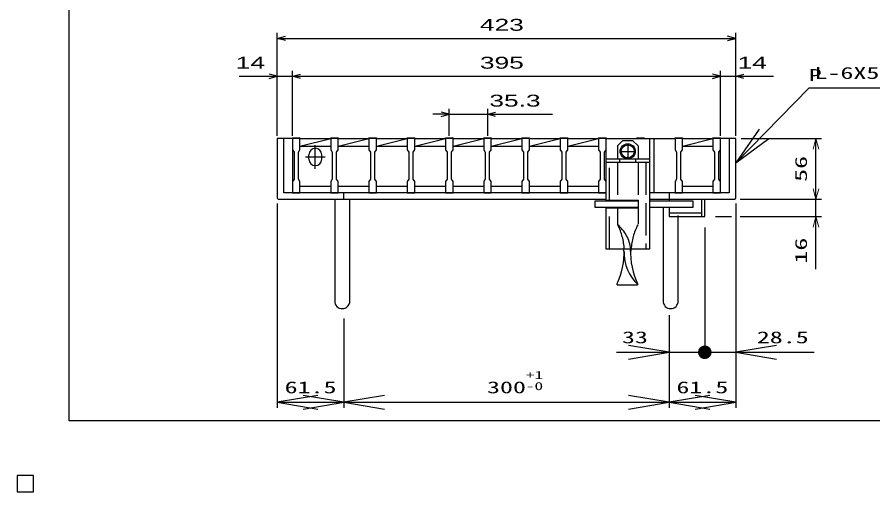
# Model space of a CAD drawing. Units: millimetres at full size, sheet at 1:5; some dimension numbers follow another scale. Extents: x -910 to 868, y -641 to 524.
# Drawn here: x -910 to -120, y -641 to -203 of the extents above; entities that cross this region are included whole.
import ezdxf
from ezdxf.enums import TextEntityAlignment as Align

# ---------------------------------------------------------------- set-up
doc = ezdxf.new("R2010")
doc.units = ezdxf.units.MM
doc.header["$LTSCALE"] = 5
doc.linetypes.add('CHAIN', pattern=[18.5, 12, -1.5, 3.5, -1.5])
doc.linetypes.add('DASHED', pattern=[7.5, 6, -1.5])
for name, color, linetype, lineweight in [('0_2', 150, 'Continuous', 25), ('16', 3, 'Continuous', 25), ('17', 2, 'Continuous', 25), ('19', 6, 'Continuous', 25), ('22', 4, 'Continuous', 25), ('29', 6, 'Continuous', 25)]:
    doc.layers.add(name, color=color, linetype=linetype, lineweight=lineweight)
doc.styles.add('ベクトル', font='')
doc.styles.add('ＭＳ ゴシック', font='')
doc.styles.get('ベクトル').set_extended_font_data('ベクトル')
doc.styles.get('ＭＳ ゴシック').set_extended_font_data('MS Gothic')

# ---------------------------------------------------------------- blocks, each defined once
blk = doc.blocks.new('open_arrow')
at = {"color": 0, "linetype": 'Continuous', "lineweight": -2}
blk.add_lwpolyline([(7.5, 1.25), (0, 0), (7.5, -1.25)], dxfattribs=at)
blk = doc.blocks.new('filled_dot')
at = {"color": 0, "linetype": 'Continuous', "lineweight": -2, "const_width": 1.25}
blk.add_lwpolyline([(-0.625, 0, 1), (0.625, 0, 1)], format="xyb", close=True, dxfattribs=at)

msp = doc.modelspace()

# ---------------------------------------------------------------- linework, layer by layer
at = {"layer": '0_2'}
for p, q in [((-862, -575.75), (-862, 524.25)), ((868, -575.75), (-862, -575.75))]:
    msp.add_line(p, q, dxfattribs=at)
at = {"layer": '16'}
for p, q in [((-656, -315.084), (-656, -314.384)), ((-656, -314.384), (-649, -314.384)), ((-656, -315.084), (-656, -325.584)), ((-649, -315.084), (-656, -315.084)), ((-656, -315.084), (-656, -359.084)), ((-649, -314.384), (-649, -315.084)), ((-649, -325.584), (-649, -315.084)), ((-649, -315.084), (-620.7, -315.084)), ((-649, -322.084), (-620.7, -315.084)), ((-620.7, -315.084), (-620.7, -314.384)), ((-620.7, -314.384), (-613.7, -314.384)), ((-620.7, -315.084), (-620.7, -325.584)), ((-613.7, -315.084), (-620.7, -315.084)), ((-613.7, -314.384), (-613.7, -315.084)), ((-613.7, -325.584), (-613.7, -315.084)), ((-613.7, -315.084), (-585.4, -315.084)), ((-613.7, -322.084), (-585.4, -315.084)), ((-585.4, -315.084), (-585.4, -314.384)), ((-585.4, -314.384), (-578.4, -314.384)), ((-585.4, -315.084), (-585.4, -325.584)), ((-578.4, -315.084), (-585.4, -315.084)), ((-578.4, -314.384), (-578.4, -315.084)), ((-578.4, -325.584), (-578.4, -315.084)), ((-578.4, -315.084), (-550.1, -315.084)), ((-578.4, -322.084), (-550.1, -315.084)), ((-550.1, -315.084), (-550.1, -314.384)), ((-550.1, -314.384), (-543.1, -314.384)), ((-550.1, -315.084), (-550.1, -325.584)), ((-543.1, -315.084), (-550.1, -315.084)), ((-543.1, -314.384), (-543.1, -315.084)), ((-543.1, -325.584), (-543.1, -315.084)), ((-543.1, -315.084), (-514.8, -315.084)), ((-543.1, -322.084), (-514.8, -315.084)), ((-514.8, -315.084), (-514.8, -314.384)), ((-514.8, -314.384), (-507.8, -314.384)), ((-514.8, -315.084), (-514.8, -325.584)), ((-507.8, -315.084), (-514.8, -315.084)), ((-507.8, -314.384), (-507.8, -315.084)), ((-507.8, -325.584), (-507.8, -315.084)), ((-507.8, -315.084), (-479.5, -315.084)), ((-507.8, -322.084), (-479.5, -315.084)), ((-479.5, -315.084), (-479.5, -314.384)), ((-479.5, -314.384), (-472.5, -314.384)), ((-479.5, -315.084), (-479.5, -325.584)), ((-472.5, -315.084), (-479.5, -315.084)), ((-472.5, -314.384), (-472.5, -315.084)), ((-472.5, -325.584), (-472.5, -315.084)), ((-472.5, -315.084), (-444.2, -315.084)), ((-472.5, -322.084), (-444.2, -315.084)), ((-444.2, -315.084), (-444.2, -314.384)), ((-444.2, -314.384), (-437.2, -314.384)), ((-444.2, -315.084), (-444.2, -325.584)), ((-437.2, -315.084), (-444.2, -315.084)), ((-437.2, -314.384), (-437.2, -315.084)), ((-437.2, -325.584), (-437.2, -315.084)), ((-437.2, -315.084), (-408.9, -315.084)), ((-437.2, -322.084), (-408.9, -315.084)), ((-408.9, -315.084), (-408.9, -314.384)), ((-408.9, -314.384), (-401.9, -314.384)), ((-408.9, -315.084), (-408.9, -325.584)), ((-401.9, -315.084), (-408.9, -315.084)), ((-401.9, -314.384), (-401.9, -315.084)), ((-401.9, -325.584), (-401.9, -315.084)), ((-401.9, -315.084), (-373.6, -315.084)), ((-401.9, -322.084), (-373.6, -315.084)), ((-373.6, -315.084), (-373.6, -314.384)), ((-373.6, -314.384), (-366.6, -314.384)), ((-373.6, -315.084), (-373.6, -325.584)), ((-366.6, -315.084), (-373.6, -315.084)), ((-366.6, -314.384), (-366.6, -315.084)), ((-366.6, -325.584), (-366.6, -315.084)), ((-366.6, -315.084), (-338.3, -315.084)), ((-338.3, -315.084), (-338.3, -314.384)), ((-338.3, -314.384), (-331.3, -314.384)), ((-331.3, -315.084), (-338.3, -315.084)), ((-331.3, -314.384), (-331.3, -315.084)), ((-331.3, -315.084), (-303, -315.084)), ((-303, -315.084), (-303, -314.384)), ((-303, -314.384), (-296, -314.384)), ((-303, -315.084), (-303, -325.584)), ((-296, -315.084), (-303, -315.084)), ((-296, -314.384), (-296, -315.084)), ((-296, -325.584), (-296, -315.084)), ((-296, -315.084), (-268, -315.084)), ((-296, -322.084), (-268, -315.158)), ((-268, -315.084), (-268, -314.384)), ((-268, -314.384), (-261, -314.384)), ((-268, -315.084), (-268, -325.584)), ((-261, -315.084), (-268, -315.084)), ((-261, -314.384), (-261, -315.084)), ((-261, -325.584), (-261, -315.084)), ((-261, -359.084), (-261, -315.084)), ((-649, -322.084), (-620.7, -322.084)), ((-634.85, -343.084), (-634.85, -321.084)), ((-613.7, -322.084), (-585.4, -322.084)), ((-578.4, -322.084), (-550.1, -322.084)), ((-543.1, -322.084), (-514.8, -322.084)), ((-507.8, -322.084), (-479.5, -322.084)), ((-472.5, -322.084), (-444.2, -322.084)), ((-437.2, -322.084), (-408.9, -322.084)), ((-401.9, -322.084), (-373.6, -322.084)), ((-296, -322.084), (-268, -322.084)), ((-656, -325.584), (-654.5, -327.584)), ((-654.5, -327.584), (-654.5, -352.584)), ((-650.5, -327.584), (-649, -325.584)), ((-650.5, -352.584), (-650.5, -327.584)), ((-640.85, -334.084), (-640.85, -330.084)), ((-628.85, -334.084), (-628.85, -330.084)), ((-620.7, -325.584), (-619.2, -327.584)), ((-619.2, -327.584), (-619.2, -352.584)), ((-615.2, -327.584), (-613.7, -325.584)), ((-615.2, -352.584), (-615.2, -327.584)), ((-585.4, -325.584), (-583.9, -327.584)), ((-583.9, -327.584), (-583.9, -352.584)), ((-579.9, -327.584), (-578.4, -325.584)), ((-579.9, -352.584), (-579.9, -327.584)), ((-550.1, -325.584), (-548.6, -327.584)), ((-548.6, -327.584), (-548.6, -352.584)), ((-544.6, -327.584), (-543.1, -325.584)), ((-544.6, -352.584), (-544.6, -327.584)), ((-514.8, -325.584), (-513.3, -327.584)), ((-513.3, -327.584), (-513.3, -352.584)), ((-509.3, -327.584), (-507.8, -325.584)), ((-509.3, -352.584), (-509.3, -327.584)), ((-479.5, -325.584), (-478, -327.584)), ((-478, -327.584), (-478, -352.584)), ((-474, -327.584), (-472.5, -325.584)), ((-474, -352.584), (-474, -327.584)), ((-444.2, -325.584), (-442.7, -327.584)), ((-442.7, -327.584), (-442.7, -352.584)), ((-438.7, -327.584), (-437.2, -325.584)), ((-438.7, -352.584), (-438.7, -327.584)), ((-408.9, -325.584), (-407.4, -327.584)), ((-407.4, -327.584), (-407.4, -352.584)), ((-403.4, -327.584), (-401.9, -325.584)), ((-403.4, -352.584), (-403.4, -327.584)), ((-373.6, -325.584), (-372.1, -327.584)), ((-372.1, -327.584), (-372.1, -352.584)), ((-368.1, -327.584), (-366.6, -325.584)), ((-368.1, -352.584), (-368.1, -327.584)), ((-303, -325.584), (-301.5, -327.584)), ((-301.5, -327.584), (-301.5, -352.584)), ((-297.5, -327.584), (-296, -325.584)), ((-297.5, -352.584), (-297.5, -327.584)), ((-268, -325.584), (-266.5, -327.584)), ((-266.5, -327.584), (-266.5, -352.584)), ((-262.5, -327.584), (-261, -325.584)), ((-262.5, -352.584), (-262.5, -327.584)), ((-643.85, -332.084), (-625.85, -332.084)), ((-654.5, -352.584), (-656, -354.584)), ((-656, -354.584), (-656, -365.084)), ((-649, -354.584), (-650.5, -352.584)), ((-649, -365.084), (-649, -354.584)), ((-619.2, -352.584), (-620.7, -354.584)), ((-620.7, -354.584), (-620.7, -365.084)), ((-613.7, -354.584), (-615.2, -352.584)), ((-613.7, -365.084), (-613.7, -354.584)), ((-583.9, -352.584), (-585.4, -354.584)), ((-585.4, -354.584), (-585.4, -365.084)), ((-578.4, -354.584), (-579.9, -352.584)), ((-578.4, -365.084), (-578.4, -354.584)), ((-548.6, -352.584), (-550.1, -354.584)), ((-550.1, -354.584), (-550.1, -365.084)), ((-543.1, -354.584), (-544.6, -352.584)), ((-543.1, -365.084), (-543.1, -354.584)), ((-513.3, -352.584), (-514.8, -354.584)), ((-514.8, -354.584), (-514.8, -365.084)), ((-507.8, -354.584), (-509.3, -352.584)), ((-507.8, -365.084), (-507.8, -354.584)), ((-478, -352.584), (-479.5, -354.584)), ((-479.5, -354.584), (-479.5, -365.084)), ((-472.5, -354.584), (-474, -352.584)), ((-472.5, -365.084), (-472.5, -354.584)), ((-442.7, -352.584), (-444.2, -354.584)), ((-444.2, -354.584), (-444.2, -365.084)), ((-437.2, -354.584), (-438.7, -352.584)), ((-437.2, -365.084), (-437.2, -354.584)), ((-407.4, -352.584), (-408.9, -354.584)), ((-408.9, -354.584), (-408.9, -365.084)), ((-401.9, -354.584), (-403.4, -352.584)), ((-401.9, -365.084), (-401.9, -354.584)), ((-372.1, -352.584), (-373.6, -354.584)), ((-373.6, -354.584), (-373.6, -365.084)), ((-366.6, -354.584), (-368.1, -352.584)), ((-366.6, -365.084), (-366.6, -354.584)), ((-301.5, -352.584), (-303, -354.584)), ((-303, -354.584), (-303, -365.084)), ((-296, -354.584), (-297.5, -352.584)), ((-296, -365.084), (-296, -354.584)), ((-266.5, -352.584), (-268, -354.584)), ((-268, -354.584), (-268, -365.084)), ((-261, -354.584), (-262.5, -352.584)), ((-261, -365.084), (-261, -354.584)), ((-649, -359.084), (-620.7, -359.084)), ((-613.7, -359.084), (-585.4, -359.084)), ((-578.4, -359.084), (-550.1, -359.084)), ((-543.1, -359.084), (-514.8, -359.084)), ((-507.8, -359.084), (-479.5, -359.084)), ((-472.5, -359.084), (-444.2, -359.084)), ((-437.2, -359.084), (-408.9, -359.084)), ((-401.9, -359.084), (-373.6, -359.084)), ((-296, -359.084), (-268, -359.084)), ((-656, -365.084), (-649, -365.084)), ((-620.7, -365.084), (-613.7, -365.084)), ((-585.4, -365.084), (-578.4, -365.084)), ((-550.1, -365.084), (-543.1, -365.084)), ((-514.8, -365.084), (-507.8, -365.084)), ((-479.5, -365.084), (-472.5, -365.084)), ((-444.2, -365.084), (-437.2, -365.084)), ((-408.9, -365.084), (-401.9, -365.084)), ((-373.6, -365.084), (-366.6, -365.084)), ((-303, -365.084), (-296, -365.084)), ((-268, -365.084), (-261, -365.084)), ((-895, -626.25), (-910, -626.25)), ((-910, -626.25), (-910, -641.25)), ((-895, -626.25), (-910, -626.25)), ((-910, -626.25), (-910, -641.25)), ((-895, -626.25), (-910, -626.25)), ((-910, -626.25), (-910, -641.25)), ((-895, -626.25), (-910, -626.25)), ((-910, -626.25), (-910, -641.25)), ((-895, -626.25), (-910, -626.25)), ((-910, -626.25), (-910, -641.25)), ((-895, -641.25), (-895, -626.25)), ((-895, -641.25), (-895, -626.25)), ((-895, -641.25), (-895, -626.25)), ((-895, -641.25), (-895, -626.25)), ((-895, -641.25), (-895, -626.25)), ((-910, -641.25), (-895, -641.25)), ((-910, -641.25), (-895, -641.25)), ((-910, -641.25), (-895, -641.25)), ((-910, -641.25), (-895, -641.25)), ((-910, -641.25), (-895, -641.25))]:
    msp.add_line(p, q, dxfattribs=at)
for centre, start, end in [((-634.85, -330.084), 0, 180), ((-634.85, -334.084), 180, 0)]:
    msp.add_arc(centre, 6, start, end, dxfattribs=at)
at = {"layer": '17', "color": 3}
for p, q in [((-366.6, -337.084), (-366.6, -315.084)), ((-366.6, -315.084), (-326.6, -315.084)), ((-326.6, -315.084), (-326.6, -337.084)), ((-322.1, -365.084), (-322.1, -315.084)), ((-366.6, -333.884), (-326.6, -333.884)), ((-326.6, -337.084), (-366.6, -337.084)), ((-366.6, -372.584), (-366.6, -337.084)), ((-354.1, -333.884), (-354.1, -337.084)), ((-339.1, -337.084), (-339.1, -333.884)), ((-326.6, -337.084), (-326.6, -417.084)), ((-366.6, -372.084), (-336.6, -372.084)), ((-366.6, -417.084), (-366.6, -378.584)), ((-363.4, -372.084), (-363.4, -372.584)), ((-363.4, -378.584), (-363.4, -379.084)), ((-336.6, -379.084), (-336.6, -372.084)), ((-366.6, -379.084), (-336.6, -379.084)), ((-326.6, -417.084), (-366.6, -417.084))]:
    msp.add_line(p, q, dxfattribs=at)
at = {"layer": '17'}
for p, q in [((-351.1, -316.884), (-356.1, -321.884)), ((-356.1, -321.884), (-356.1, -333.884)), ((-351.1, -316.884), (-342.1, -316.884)), ((-342.1, -316.884), (-337.1, -321.884)), ((-337.1, -321.884), (-337.1, -333.884)), ((-376.6, -378.584), (-376.6, -372.584)), ((-376.6, -372.584), (-336.6, -372.584)), ((-336.6, -378.584), (-376.6, -378.584)), ((-326.6, -372.584), (-286.6, -372.584)), ((-286.6, -378.584), (-326.6, -378.584)), ((-286.6, -372.584), (-286.6, -378.584)), ((-356.485, -449.972), (-337.485, -449.972))]:
    msp.add_line(p, q, dxfattribs=at)
at = {"layer": '17', "color": 33, "linetype": 'CHAIN'}
for p, q in [((-346.6, -320.284), (-346.6, -333.484)), ((-353.2, -326.884), (-340, -326.884))]:
    msp.add_line(p, q, dxfattribs=at)
at = {"layer": '17', "color": 3, "linetype": 'DASHED'}
for p, q in [((-363.4, -372.084), (-363.4, -337.084)), ((-329.8, -337.084), (-329.8, -417.084)), ((-363.4, -417.084), (-363.4, -379.084))]:
    msp.add_line(p, q, dxfattribs=at)
at = {"layer": '17', "linetype": 'DASHED'}
for p, q in [((-356.1, -337.084), (-356.1, -372.584)), ((-337.1, -337.084), (-337.1, -372.584)), ((-356.1, -378.584), (-356.1, -394.857)), ((-337.1, -378.584), (-337.1, -394.056))]:
    msp.add_line(p, q, dxfattribs=at)
at = {"layer": '17', "color": 7}
msp.add_circle((-346.6, -326.884), 7, dxfattribs=at)
at = {"layer": '17'}
msp.add_circle((-346.6, -326.884), 6, dxfattribs=at)
msp.add_arc((-380.485, -419.472), 36.5, 0, 4.03179, dxfattribs=at)
at = {"layer": '17', "linetype": 'DASHED'}
for centre, major_axis, ratio, start_param, end_param in [((-380.1, -420.884), (36.5, 0), 0.958904, 0.1087859, 0.8462508), ((-411.023, -420.884), (61.423, 0), 0.975579, 0.0603881, 0.4517695), ((-282.177, -420.884), (61.423, 0), 0.975579, 2.6898232, 3.0781354)]:
    msp.add_ellipse(centre, major_axis=major_axis, ratio=ratio, start_param=start_param, end_param=end_param, dxfattribs=at)
at = {"layer": '17'}
for centre, major_axis, ratio, start_param, end_param in [((-411.409, -420.972), (0, 62.923), 0.976161, 4.2364783, 4.7721472), ((-282.562, -420.972), (0, 62.923), 0.976161, 1.5090321, 2.046707), ((-313.485, -420.972), (0, 38), 0.960526, 1.5313431, 2.4304046)]:
    msp.add_ellipse(centre, major_axis=major_axis, ratio=ratio, start_param=start_param, end_param=end_param, dxfattribs=at)
at = {"layer": '19'}
for p, q in [((-656, -315.084), (-670, -315.084)), ((-670, -315.084), (-670, -370.084)), ((-664, -365.084), (-664, -315.084)), ((-247, -315.084), (-261, -315.084)), ((-253, -315.084), (-253, -365.084)), ((-247, -370.084), (-247, -315.084)), ((-670, -370.084), (-669, -371.084)), ((-669, -371.084), (-366.6, -371.084)), ((-366.6, -365.084), (-664, -365.084)), ((-617, -371.084), (-617, -465.084)), ((-608.5, -371.084), (-608.5, -365.084)), ((-603, -465.084), (-603, -371.084)), ((-253, -365.084), (-326.6, -365.084)), ((-326.6, -371.084), (-248, -371.084)), ((-308.5, -365.084), (-308.5, -371.084)), ((-308.5, -371.084), (-308.5, -372.584)), ((-278.5, -371.084), (-278.5, -387.084)), ((-275.5, -387.084), (-275.5, -371.084)), ((-248, -371.084), (-247, -370.084)), ((-314, -378.584), (-314, -465.084)), ((-308.5, -378.584), (-308.5, -387.084)), ((-300, -465.084), (-300, -386.084)), ((-308.5, -387.084), (-275.5, -387.084))]:
    msp.add_line(p, q, dxfattribs=at)
for centre in [(-610, -465.084), (-307, -465.084)]:
    msp.add_arc(centre, 7, 180, 0, dxfattribs=at)
at = {"layer": '22'}
for p, q in [((-670, -312.584), (-670, -217.584)), ((-670, -222.584), (-662.5, -220.584)), ((-247, -222.584), (-254.5, -220.584)), ((-247, -312.584), (-247, -217.584)), ((-662.5, -224.584), (-670, -222.584)), ((-670, -222.584), (-247, -222.584)), ((-254.5, -224.584), (-247, -222.584)), ((-670, -312.584), (-670, -252.584)), ((-656, -312.584), (-656, -252.584)), ((-261, -312.584), (-261, -252.584)), ((-247, -312.584), (-247, -252.584)), ((-705, -257.584), (-670, -257.584)), ((-670, -257.584), (-677.5, -255.584)), ((-677.5, -259.584), (-670, -257.584)), ((-670, -257.584), (-656, -257.584)), ((-656, -257.584), (-648.5, -255.584)), ((-648.5, -259.584), (-656, -257.584)), ((-656, -257.584), (-261, -257.584)), ((-261, -257.584), (-268.5, -255.584)), ((-268.5, -259.584), (-261, -257.584)), ((-261, -257.584), (-247, -257.584)), ((-247, -257.584), (-239.5, -255.584)), ((-239.5, -259.584), (-247, -257.584)), ((-247, -257.584), (-212, -257.584)), ((-511.3, -292.584), (-518.8, -290.584)), ((-511.3, -312.584), (-511.3, -287.584)), ((-476, -287.584), (-476, -312.584)), ((-476, -292.584), (-468.5, -290.584)), ((-511.3, -292.584), (-526.3, -292.584)), ((-518.8, -294.584), (-511.3, -292.584)), ((-511.3, -292.584), (-476, -292.584)), ((-468.5, -294.584), (-476, -292.584)), ((-476, -292.584), (-416, -292.584)), ((-242, -315.084), (-167.938, -315.084)), ((-172.938, -371.084), (-172.938, -315.084)), ((-243, -371.084), (-167.938, -371.084)), ((-172.938, -387.084), (-172.938, -371.084)), ((-670, -375.084), (-670, -563.545)), ((-247, -375.084), (-247, -517.375)), ((-247, -380.084), (-247, -563.545)), ((-265.5, -387.084), (-250.902, -387.084)), ((-242.801, -387.084), (-167.938, -387.084)), ((-172.938, -435.573), (-172.938, -387.084)), ((-275.5, -397.084), (-275.5, -517.375)), ((-275.5, -397.084), (-275.5, -517.375)), ((-608.5, -481.184), (-608.5, -563.545)), ((-608.5, -481.184), (-608.5, -563.545)), ((-308.5, -478.14), (-308.5, -563.545)), ((-308.5, -478.14), (-308.5, -563.545)), ((-308.5, -479.314), (-308.5, -517.375)), ((-356.989, -512.375), (-247, -512.375)), ((-308.5, -512.375), (-174.511, -512.375)), ((-670, -558.545), (-608.5, -558.545)), ((-608.5, -558.545), (-308.5, -558.545)), ((-308.5, -558.545), (-247, -558.545))]:
    msp.add_line(p, q, dxfattribs=at)
at = {"layer": '22', "lineweight": 13}
for p, q in [((-172.938, -315.084), (-175.527, -324.743)), ((-170.35, -324.743), (-172.938, -315.084)), ((-175.527, -361.425), (-172.938, -371.084)), ((-172.938, -371.084), (-170.35, -361.425)), ((-172.938, -387.084), (-175.527, -396.743)), ((-170.35, -396.743), (-172.938, -387.084))]:
    msp.add_line(p, q, dxfattribs=at)
at = {"layer": '22', "color": 2}
for p, q in [((-895, -626.25), (-910, -626.25)), ((-910, -626.25), (-910, -641.25)), ((-895, -626.25), (-910, -626.25)), ((-910, -626.25), (-910, -641.25)), ((-895, -626.25), (-910, -626.25)), ((-910, -626.25), (-910, -641.25)), ((-895, -641.25), (-895, -626.25)), ((-895, -641.25), (-895, -626.25)), ((-895, -641.25), (-895, -626.25)), ((-910, -641.25), (-895, -641.25)), ((-910, -641.25), (-895, -641.25)), ((-910, -641.25), (-895, -641.25))]:
    msp.add_line(p, q, dxfattribs=at)
at = {"layer": '22'}
msp.add_lwpolyline([(-247, -337.582), (-179.322, -268.341), (-37.322, -268.341)], dxfattribs=at)
at = {"layer": '29'}
msp.add_line((-278.5, -384.084), (-308.563, -384.084), dxfattribs=at)

# ---------------------------------------------------------------- block references
at = {"layer": '22', "xscale": 5, "yscale": 5}
for p, rotation in [((-247, -337.582), 45.7), ((-308.5, -512.375), 180), ((-608.5, -558.545), 180), ((-308.5, -558.545), 180), ((-247, -558.545), 180)]:
    msp.add_blockref('open_arrow', p, dxfattribs=dict(at, rotation=rotation))
for name, p in [('filled_dot', (-275.5, -512.375)), ('open_arrow', (-247, -512.375)), ('open_arrow', (-670, -558.545)), ('open_arrow', (-608.5, -558.545)), ('open_arrow', (-308.5, -558.545))]:
    msp.add_blockref(name, p, dxfattribs=at)

# ---------------------------------------------------------------- texts
at = {"layer": '22', "color": 2, "style": 'ベクトル', "width": 1.65}
for s, p in [(' 423 ', (-489.75, -210.084)), (' 14 ', (-715, -245.084)), (' 395 ', (-489.75, -245.084)), (' 14 ', (-252, -245.084)), (' 35.3 ', (-481, -280.084))]:
    msp.add_text(s, height=11, dxfattribs=at).set_placement(p, align=Align.MIDDLE_LEFT)
at = {"layer": '22', "color": 2, "style": 'ＭＳ ゴシック', "width": 1.6}
for s, height, p in [('P', 11, (-173.563, -256.435)), ('+1', 7.331, (-432.652, -533.38)), ('-0', 7.331, (-432.652, -543.622))]:
    msp.add_text(s, height=height, dxfattribs=at).set_placement(p, align=Align.MIDDLE_CENTER)
at = {"layer": '22', "style": 'ＭＳ ゴシック', "width": 1.6}
for s, p in [('L-6X56X61.5', (-174.322, -263.341)), ('28.5', (-227.511, -507.375))]:
    msp.add_text(s, height=11, dxfattribs=at).set_placement(p, align=Align.BOTTOM_LEFT)
at = {"layer": '22', "color": 2, "style": 'ＭＳ ゴシック', "width": 1.6}
msp.add_text('56', height=11, rotation=90, dxfattribs=at).set_placement((-177.938, -343.084), align=Align.BOTTOM_CENTER)
msp.add_text('16', height=11, rotation=90, dxfattribs=at).set_placement((-177.938, -406.573), align=Align.BOTTOM_RIGHT)
at = {"layer": '22', "style": 'ＭＳ ゴシック', "width": 1.6}
msp.add_text('33', height=11, dxfattribs=at).set_placement((-327.989, -507.375), align=Align.BOTTOM_RIGHT)
for s, p in [('61.5', (-639.25, -553.545)), ('300', (-458.5, -553.545)), ('61.5', (-277.75, -553.545))]:
    msp.add_text(s, height=11, dxfattribs=at).set_placement(p, align=Align.BOTTOM_CENTER)

doc.saveas('drawing.dxf')
